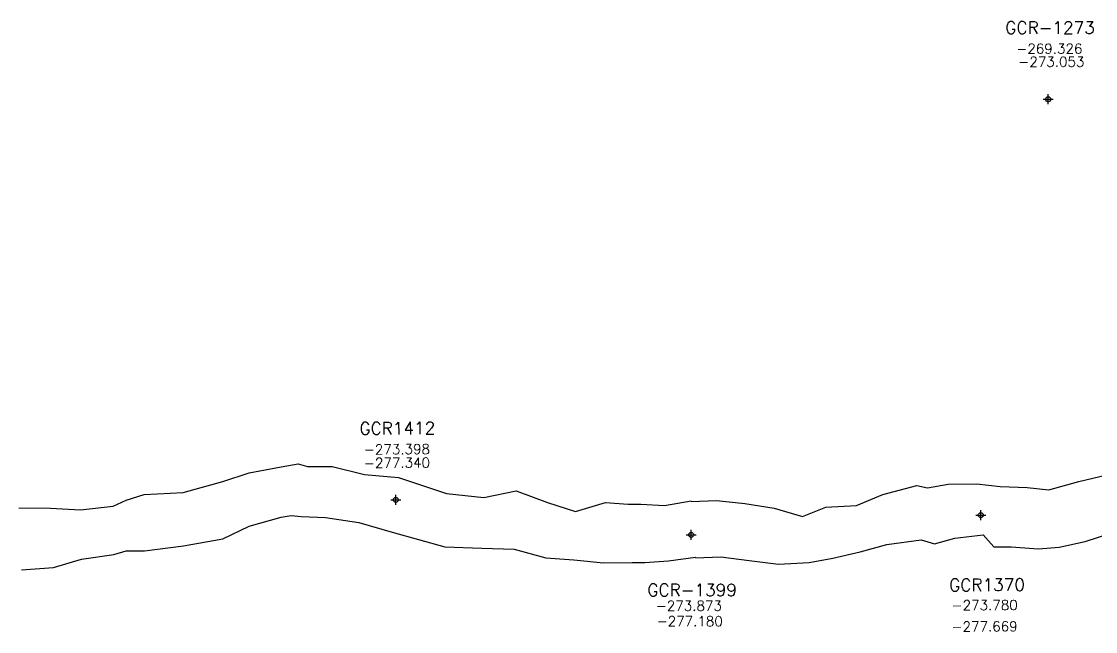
# Model space of a CAD drawing. Extents: x 9357 to 21428, y 9501 to 100038.
# Drawn here: x 11258.9 to 11367.6, y 9762.7 to 9824.4 of the extents above; entities that cross this region are included whole.
import ezdxf
from ezdxf.enums import TextEntityAlignment as Align

# ---------------------------------------------------------------- set-up
doc = ezdxf.new("R2010")
doc.units = 0
doc.header["$LTSCALE"] = 1.25
doc.header["$MEASUREMENT"] = 0
doc.header["$PDMODE"] = 34
doc.header["$PDSIZE"] = 0.5
doc.layers.get('0').update_dxf_attribs({"linetype": 'CONTINUOUS'})
for name, color, linetype in [('F-320-7182-W-FICH', 210, 'CONTINUOUS'), ('F-340-7182-W', 210, 'CONTINUOUS'), ('POL-N-340-7-06', 4, 'CONTINUOUS')]:
    doc.layers.add(name, color=color, linetype=linetype)
doc.styles.add('ROMAND', font='romand.shx')
doc.styles.add('ROMANS', font='romans')

# ---------------------------------------------------------------- blocks, each defined once
blk = doc.blocks.new('F2')
blk.add_point((0, 0))
at = {"style": 'ROMAND'}
for tag, height, p in [('NOMBRE', 1.25, (0.2, 6.62)), ('CIELO', 1, (0.14, 4.62)), ('PISO', 1, (0.14, 3.25))]:
    blk.add_attdef(tag, text='', height=height, dxfattribs=at).set_placement(p, align=Align.CENTER)
at = {"style": 'ROMANS', "flags": 1}
for tag, p in [('MINA', (-0.07, -3.26)), ('LOCALIZACION', (-0.07, -4.93)), ('ESTRUCTURA', (-0.07, -6.62)), ('NIVEL', (-0.07, -8.29)), ('OBRA', (-0.07, -10.12)), ('FECHA', (-0.07, -11.79)), ('ATRAS', (-0.07, -13.48)), ('TOPOGRAFO', (2.67, -15.3))]:
    blk.add_attdef(tag, text='', height=1.25, dxfattribs=at).set_placement(p, align=Align.CENTER)

msp = doc.modelspace()

# ---------------------------------------------------------------- linework, layer by layer
at = {"layer": 'F-340-7182-W', "color": 241}
for points in [[(11365.86, 9777.83, -276.87), (11368.7, 9778.53, -276.99), (11371.75, 9779.86, -277.31), (11374.56, 9780.46, -277.03)], [(11365.86, 9777.83, -273.27), (11368.7, 9778.53, -273.39), (11371.75, 9779.86, -273.01), (11374.56, 9780.46, -273.23)], [(11281.97, 9778.73, -273.6), (11281.97, 9778.73, -273.6), (11285.21, 9779.32, -273.41)], [(11281.97, 9778.73, -277.3), (11281.97, 9778.73, -277.3), (11285.21, 9779.32, -277.41)], [(11285.21, 9779.32, -273.41), (11286.92, 9779.64, -273.43), (11287.88, 9779.36, -273.27)], [(11285.21, 9779.32, -277.41), (11286.92, 9779.64, -277.23), (11287.88, 9779.36, -277.27)], [(11287.88, 9779.36, -273.27), (11290.36, 9779.34, -273.27)], [(11287.88, 9779.36, -277.27), (11290.36, 9779.34, -276.97)], [(11290.36, 9779.34, -273.27), (11293.63, 9778.55, -273.33), (11297.06, 9778.26, -273.44)], [(11290.36, 9779.34, -276.97), (11293.63, 9778.55, -277.03), (11297.06, 9778.26, -277.38)], [(11269.52, 9775.94, -277.15), (11271.36, 9776.54, -277.15), (11275.3, 9776.74, -277.24), (11279.3, 9777.85, -277.24), (11281.97, 9778.73, -277.3)], [(11269.52, 9775.94, -273.55), (11271.36, 9776.54, -273.25), (11275.3, 9776.74, -273.34), (11279.3, 9777.85, -273.54), (11281.97, 9778.73, -273.6)], [(11297.06, 9778.26, -273.44), (11301.93, 9776.63, -273.1), (11305.68, 9776.21, -273.87), (11308.95, 9776.9, -273.85), (11312.15, 9775.7, -274.12), (11314.97, 9774.8, -273.7), (11317.99, 9775.71, -273.58), (11320.28, 9775.55, -273.56)], [(11297.06, 9778.26, -277.38), (11301.93, 9776.63, -277.5), (11305.68, 9776.21, -277.77), (11308.95, 9776.9, -277.95), (11312.15, 9775.7, -277.92), (11314.97, 9774.8, -277.8), (11317.99, 9775.71, -277.58), (11320.28, 9775.55, -277.56)], [(11355.56, 9777.61, -277.64), (11357.91, 9777.33, -277.94), (11360.65, 9777.22, -277.81), (11362.82, 9777, -277.79), (11365.86, 9777.83, -276.87)], [(11355.56, 9777.61, -273.75), (11357.91, 9777.33, -274.04), (11360.65, 9777.22, -273.81), (11362.82, 9777, -273.99), (11365.86, 9777.83, -273.27)], [(11343.37, 9775.42, -277.59), (11346.05, 9776.54, -277.8), (11349.49, 9777.42, -277.72), (11350.57, 9777.2, -277.56)], [(11343.37, 9775.42, -274.39), (11346.05, 9776.54, -274), (11349.49, 9777.42, -273.52), (11350.57, 9777.2, -273.46)], [(11350.57, 9777.2, -277.56), (11352.67, 9777.56, -277.65), (11355.56, 9777.61, -277.64), (11355.56, 9777.61, -277.64)], [(11350.57, 9777.2, -273.46), (11352.67, 9777.56, -273.95), (11355.56, 9777.61, -273.75), (11355.56, 9777.61, -273.75)], [(11264.91, 9774.98, -273.54), (11268.2, 9775.34, -273.35), (11269.52, 9775.94, -273.55)], [(11264.91, 9774.98, -277.14), (11268.2, 9775.34, -277.25), (11269.52, 9775.94, -277.15)], [(11320.28, 9775.55, -273.56), (11321.57, 9775.54, -273.67), (11323.97, 9775.41, -273.67), (11326.66, 9775.88, -273.72)], [(11320.28, 9775.55, -277.56), (11321.57, 9775.54, -277.57), (11323.97, 9775.41, -277.57), (11326.66, 9775.88, -277.52)], [(11326.68, 9775.81, -277.53), (11329.23, 9775.91, -277.49), (11332.1, 9775.62, -277.64), (11335.06, 9775.15, -277.4)], [(11326.68, 9775.81, -273.73), (11329.23, 9775.91, -272.99), (11332.1, 9775.62, -273.34), (11335.06, 9775.15, -273.2)], [(11258.66, 9775.18, -272.99), (11258.66, 9775.18, -272.99), (11258.66, 9775.18, -272.99), (11261.89, 9775.13, -273.73), (11264.91, 9774.98, -273.54), (11264.91, 9774.98, -273.54)], [(11258.66, 9775.18, -276.79), (11258.66, 9775.18, -276.79), (11258.66, 9775.18, -276.79), (11261.89, 9775.13, -277.13), (11264.91, 9774.98, -277.14), (11264.91, 9774.98, -277.14)], [(11335.06, 9775.15, -277.4), (11337.93, 9774.3, -277.44), (11340.27, 9775.23, -277.72), (11343.37, 9775.42, -277.59)], [(11335.06, 9775.15, -273.2), (11337.93, 9774.3, -273.74), (11340.27, 9775.23, -273.52), (11343.37, 9775.42, -274.39)], [(11281.95, 9773.33, -273.6), (11281.95, 9773.33, -273.6), (11285.19, 9774.22, -273.41)], [(11281.95, 9773.33, -277.3), (11281.95, 9773.33, -277.3), (11285.19, 9774.22, -277.41)], [(11285.19, 9774.22, -273.41), (11286.21, 9774.39, -273.43), (11287.22, 9774.3, -273.27)], [(11285.19, 9774.22, -277.41), (11286.21, 9774.39, -277.23), (11287.22, 9774.3, -277.27)], [(11287.22, 9774.3, -273.27), (11289.69, 9774.18, -273.27)], [(11287.22, 9774.3, -277.27), (11289.69, 9774.18, -276.97)], [(11289.69, 9774.18, -273.27), (11293.07, 9773.69, -273.33), (11296.42, 9772.7, -273.44)], [(11289.69, 9774.18, -276.97), (11293.07, 9773.69, -277.03), (11296.42, 9772.7, -277.38)], [(11366.5, 9771.76, -276.87), (11369.32, 9772.67, -276.99), (11372.46, 9773.2, -277.31), (11375.3, 9773.5, -277.03)], [(11366.5, 9771.76, -273.27), (11369.32, 9772.67, -273.39), (11372.46, 9773.2, -273.01), (11375.3, 9773.5, -273.23)], [(11269.53, 9770.84, -277.15), (11271.37, 9770.84, -277.15), (11275.31, 9771.34, -277.24), (11279.31, 9772.05, -277.24), (11281.95, 9773.33, -277.3)], [(11269.53, 9770.84, -273.55), (11271.37, 9770.84, -273.25), (11275.31, 9771.34, -273.34), (11279.31, 9772.05, -273.54), (11281.95, 9773.33, -273.6)], [(11296.42, 9772.7, -273.44), (11301.75, 9771.23, -273.1), (11305.51, 9771.11, -273.87), (11308.76, 9771, -273.85), (11311.97, 9770.1, -274.12), (11314.81, 9769.91, -273.7), (11317.79, 9769.61, -273.58), (11320.7, 9769.66, -273.56)], [(11296.42, 9772.7, -277.38), (11301.75, 9771.23, -277.5), (11305.51, 9771.11, -277.77), (11308.76, 9771, -277.95), (11311.97, 9770.1, -277.92), (11314.81, 9769.91, -277.8), (11317.79, 9769.61, -277.58), (11320.7, 9769.66, -277.56)], [(11351.26, 9771.54, -277.56), (11353.34, 9772.1, -277.65), (11356.19, 9772.45, -277.64), (11357.28, 9771.22, -277.95)], [(11351.26, 9771.54, -273.46), (11353.34, 9772.1, -273.95), (11356.19, 9772.45, -273.75), (11357.28, 9771.22, -274.75)], [(11343.74, 9770.74, -277.59), (11346.46, 9771.46, -277.8), (11349.93, 9771.94, -277.72), (11351.26, 9771.54, -277.56)], [(11343.74, 9770.74, -274.39), (11346.46, 9771.46, -274), (11349.93, 9771.94, -273.52), (11351.26, 9771.54, -273.46)], [(11357.28, 9771.22, -277.95), (11359.02, 9771.23, -277.94), (11361.78, 9771.02, -277.81), (11363.87, 9771.2, -277.79), (11366.5, 9771.76, -276.87)], [(11357.28, 9771.22, -274.75), (11359.02, 9771.23, -274.04), (11361.78, 9771.02, -273.81), (11363.87, 9771.2, -273.99), (11366.5, 9771.76, -273.27)], [(11265, 9769.98, -273.54), (11268.29, 9770.44, -273.35), (11269.53, 9770.84, -273.55)], [(11265, 9769.98, -277.14), (11268.29, 9770.44, -277.25), (11269.53, 9770.84, -277.15)], [(11320.7, 9769.66, -273.56), (11321.99, 9769.65, -273.67), (11324.36, 9769.82, -273.67), (11327.1, 9770.2, -273.72)], [(11320.7, 9769.66, -277.56), (11321.99, 9769.65, -277.57), (11324.36, 9769.82, -277.57), (11327.1, 9770.2, -277.52)], [(11327.11, 9770.13, -277.53), (11329.66, 9770.22, -277.49), (11332.54, 9769.84, -277.64), (11335.49, 9769.46, -277.4)], [(11327.11, 9770.13, -273.73), (11329.66, 9770.22, -272.99), (11332.54, 9769.84, -273.34), (11335.49, 9769.46, -273.2)], [(11335.49, 9769.46, -277.4), (11338.59, 9769.64, -277.44), (11341, 9770.09, -277.72), (11343.74, 9770.74, -277.59)], [(11335.49, 9769.46, -273.2), (11338.59, 9769.64, -273.74), (11341, 9770.09, -273.52), (11343.74, 9770.74, -274.39)], [(11258.95, 9768.89, -272.99), (11258.95, 9768.89, -272.99), (11258.95, 9768.89, -272.99), (11262.17, 9769.14, -273.73), (11265, 9769.98, -273.54), (11265, 9769.98, -273.54)], [(11258.95, 9768.89, -276.79), (11258.95, 9768.89, -276.79), (11258.95, 9768.89, -276.79), (11262.17, 9769.14, -277.13), (11265, 9769.98, -277.14), (11265, 9769.98, -277.14)]]:
    msp.add_polyline3d(points, dxfattribs=at)

# ---------------------------------------------------------------- block references
at = {"layer": 'F-320-7182-W-FICH', "color": 1, "rotation": 0.3958333333334185}
msp.add_blockref('F2', (11296.8, 9775.98, -273.44), dxfattribs=at).add_auto_attribs({'NOMBRE': 'GCR1412', 'CIELO': '-273.398', 'PISO': '-277.340'})
at = {"layer": 'F-320-7182-W-FICH'}
ref = msp.add_blockref('F2', (11355.95, 9774.43, -273.84), dxfattribs=dict(at, rotation=0.308888888889036))
ref.add_attrib('NOMBRE', 'GCR1370', dxfattribs={"layer": '0', "height": 1.25, "rotation": 0.3089, "style": 'ROMAND'}).set_placement((11356.59, 9766.76, -273.84), align=Align.CENTER)
ref.add_attrib('CIELO', '-273.780', dxfattribs={"layer": '0', "height": 1, "rotation": 0.3089, "style": 'ROMAND'}).set_placement((11356.35, 9764.83, -273.84), align=Align.CENTER)
ref.add_attrib('PISO', '-277.669', dxfattribs={"layer": '0', "height": 1, "rotation": 0.3089, "style": 'ROMAND'}).set_placement((11356.34, 9762.67, -273.84), align=Align.CENTER)
at = {"layer": 'POL-N-340-7-06', "color": 0}
ref = msp.add_blockref('F2', (11362.76, 9816.51, -269.33), dxfattribs=at)
ref.add_attrib('NOMBRE', 'GCR-1273', dxfattribs={"layer": '0', "height": 1.25, "style": 'ROMAND'}).set_placement((11362.96, 9823.13, -269.33), align=Align.CENTER)
ref.add_attrib('CIELO', '-269.326', dxfattribs={"layer": '0', "height": 1, "style": 'ROMAND'}).set_placement((11362.89, 9821.13, -269.33), align=Align.CENTER)
ref.add_attrib('PISO', '-273.053', dxfattribs={"layer": '0', "height": 1, "style": 'ROMAND'}).set_placement((11363.09, 9819.8, -269.33), align=Align.CENTER)
ref = msp.add_blockref('F2', (11326.67, 9772.44, -273.87), dxfattribs=at)
ref.add_attrib('NOMBRE', 'GCR-1399', dxfattribs={"layer": '0', "height": 1.25, "style": 'ROMAND'}).set_placement((11326.76, 9766.24, -273.87), align=Align.CENTER)
ref.add_attrib('CIELO', '-273.873', dxfattribs={"layer": '0', "height": 1, "style": 'ROMAND'}).set_placement((11326.43, 9764.77, -273.87), align=Align.CENTER)
ref.add_attrib('PISO', '-277.180', dxfattribs={"layer": '0', "height": 1, "style": 'ROMAND'}).set_placement((11326.52, 9763.2, -273.87), align=Align.CENTER)

doc.saveas('drawing.dxf')
